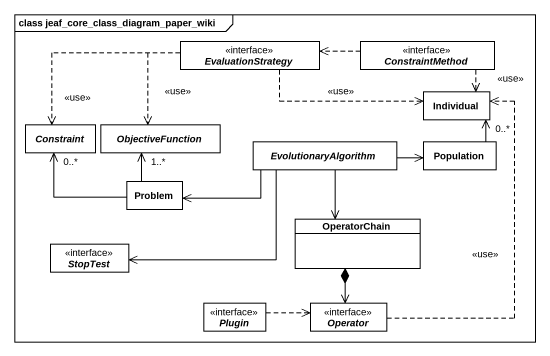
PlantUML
@startuml
mainframe class jeaf_core_class_diagram_paper_wiki
hide circle
hide empty members
interface EvaluationStrategy #FFFFFF
interface ConstraintMethod #FFFFFF
abstract class Constraint #FFFFFF
abstract class ObjectiveFunction #FFFFFF
class Individual #FFFFFF
abstract class EvolutionaryAlgorithm #FFFFFF
class Population #FFFFFF
class Problem #FFFFFF
interface StopTest #FFFFFF
class OperatorChain #FFFFFF
interface Plugin #FFFFFF
interface Operator #FFFFFF
EvaluationStrategy .left.> Constraint : <<use>>
EvaluationStrategy ..> ObjectiveFunction : <<use>>
EvaluationStrategy .right.> Individual : <<use>>
ConstraintMethod .left.> EvaluationStrategy
ConstraintMethod ..> Individual : <<use>>
Constraint "0..*" <-- Problem
ObjectiveFunction "1..*" <-- Problem
Individual "0..*" <-- Population
EvolutionaryAlgorithm --> OperatorChain
Population <-left- EvolutionaryAlgorithm
Problem <-right- EvolutionaryAlgorithm
StopTest <-right- EvolutionaryAlgorithm
OperatorChain *--> Operator
Plugin .right.> Operator
Operator .up.> Individual : <<use>>
@enduml
